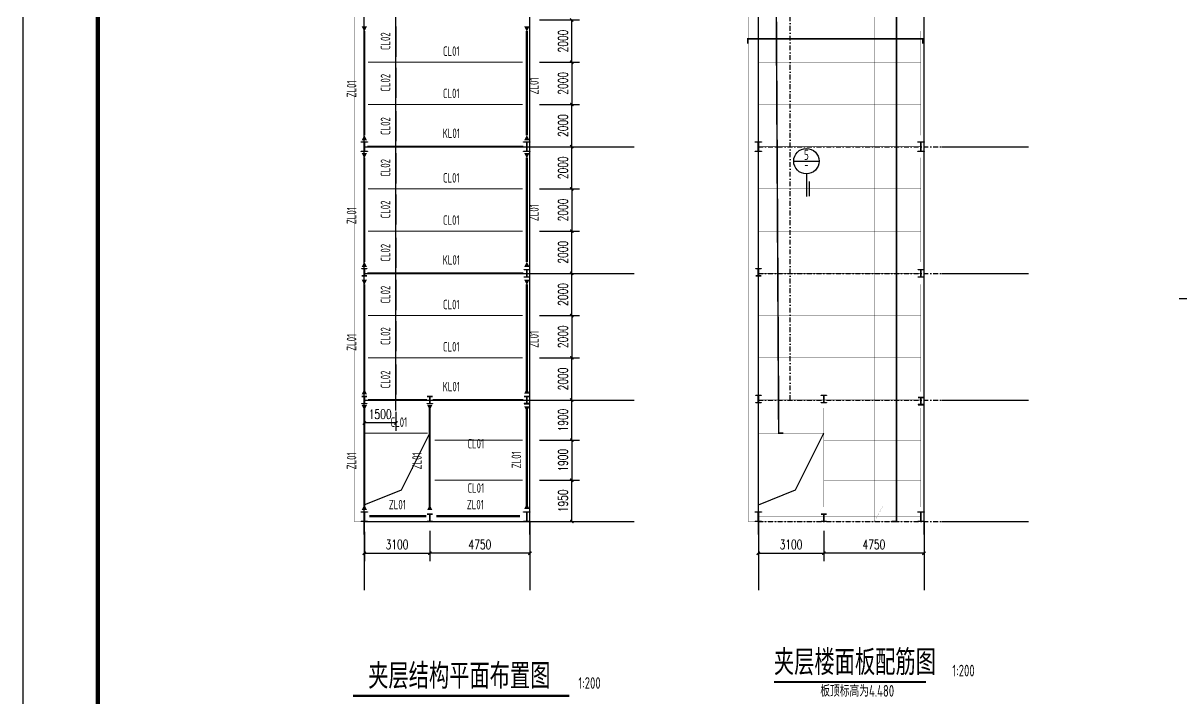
# Model space of a CAD drawing. Extents: x 180850 to 1400258, y 48356 to 327067.
# Drawn here: x 552678 to 607539, y 164152 to 196106 of the extents above; entities that cross this region are included whole.
import ezdxf
from ezdxf.enums import TextEntityAlignment as Align

# ---------------------------------------------------------------- set-up
doc = ezdxf.new("R2010")
doc.units = 0
doc.header["$LTSCALE"] = 1000
doc.linetypes.add('04-7#8#_t3 - 副本$0$04-7#8#_t3$0$3#_t3$0$PROJ-SPC-SV-EP-002-PL-FP1-R02_1$0$DGN Style 4', pattern=[0.015335, 0.007667, -0.003834, 0, -0.003834])
doc.linetypes.add('CENTER2', pattern=[1.125, 0.75, -0.125, 0.125, -0.125])
for name, color, linetype in [('AXIS', 3, 'Continuous'), ('DIM_SYMB', 3, 'Continuous'), ('DOTE', 1, 'Continuous'), ('GZ', 50, 'Continuous'), ('NUM', 7, 'Continuous'), ('PUB_TITLE', 4, 'Continuous'), ('REIN', 1, 'Continuous'), ('STPM_RBEAM_SIG', 2, 'Continuous'), ('STPM_RBEAM_THICK', 3, 'Continuous'), ('STPM_SBEAM_THICK', 2, 'Continuous'), ('TC', 252, 'Continuous'), ('THICK', 6, 'Continuous'), ('THIN', 7, 'Continuous')]:
    doc.layers.add(name, color=color, linetype=linetype)
doc.styles.add('_TCH_DIM_T3', font='SIMPLEX', dxfattribs={"width": 0.705882, "bigfont": 'GBCBIG'})
doc.styles.add('TSSD_Norm', font='tssdeng.shx', dxfattribs={"bigfont": 'hztxt.shx'})
doc.styles.add('TSSD_Num', font='Tssdeng.shx', dxfattribs={"width": 0.7, "bigfont": 'hztxt.shx'})
doc.dimstyles.new('_TCH_ARCH&&150', dxfattribs={"dimtxt": 446.25, "dimasz": 150, "dimexe": 375, "dimexo": 450, "dimgap": 189.375, "dimtad": 1, "dimdec": 0, "dimzin": 0, "dimdsep": 46, "dimtxsty": '_TCH_DIM_T3', "dimblk": 'ARCHTICK', "dimcen": 0.09, "dimclrd": 3, "dimclre": 3, "dimclrt": 7, "dimazin": 2, "dimtfac": 1, "dimtdec": 0, "dimtix": 1, "dimtmove": 2, "dimatfit": 3, "dimfxl": 1, "dimtolj": 1, "dimtzin": 0, "dimarcsym": 0})
doc.dimstyles.new('TCH_150_1', dxfattribs={"dimtxt": 446.25, "dimasz": 150, "dimexe": 375, "dimexo": 450, "dimgap": 189.375, "dimtad": 1, "dimdec": 0, "dimzin": 0, "dimdsep": 46, "dimtxsty": '_TCH_DIM_T3', "dimblk": 'ARCHTICK', "dimcen": 0.09, "dimclrd": 256, "dimclre": 256, "dimclrt": 7, "dimazin": 2, "dimtfac": 1, "dimtdec": 0, "dimtix": 1, "dimtmove": 2, "dimatfit": 3, "dimfxl": 1, "dimtolj": 1, "dimtzin": 0, "dimarcsym": 0})

# ---------------------------------------------------------------- blocks, each defined once
blk = doc.blocks.new('ts_idx')
at = {"layer": 'THIN', "color": 0, "linetype": 'ByBlock', "lineweight": -2}
blk.add_line((-0.5, 0), (0.5, 0), dxfattribs=at)
blk.add_circle((0, 0), 0.5, dxfattribs=at)
at = {"layer": 'THIN', "color": 0, "linetype": 'ByBlock', "lineweight": -2, "style": 'TSSD_Num', "width": 0.7}
for tag, p in [('1', (0, 0.25)), ('A', (0, -0.25))]:
    blk.add_attdef(tag, text='', height=0.5, dxfattribs=at).set_placement(p, align=Align.MIDDLE_CENTER)
blk = doc.blocks.new('_ArchTick')
at = {"color": 0, "linetype": 'ByBlock', "const_width": 0.4}
blk.add_lwpolyline([(-0.5, -0.5), (0.5, 0.5)], dxfattribs=at)
blk = doc.blocks.new('*D1584')
at = {"color": 3, "lineweight": -2, "transparency": 16777216}
for p, q in [((571946, 172056), (571946, 170627)), ((576696, 172056), (576696, 170627)), ((576696, 171002), (571946, 171002))]:
    blk.add_line(p, q, dxfattribs=at)
at = {"layer": 'Defpoints', "color": 0, "transparency": 16777216}
for p in [(571946, 172506), (576696, 172506), (571946, 171002)]:
    blk.add_point(p, dxfattribs=at)
at = {"color": 3, "lineweight": -2, "transparency": 16777216, "xscale": 150, "yscale": 150, "zscale": 150}
for p, rotation in [((571946, 171002), 179.9999999949974), ((576696, 171002), 359.9999999949974)]:
    blk.add_blockref('_ArchTick', p, dxfattribs=dict(at, rotation=rotation))
at = {"color": 7, "transparency": 16777216, "insert": (574321, 171415), "char_height": 446.2, "attachment_point": 5, "rotation": 360, "style": '_TCH_DIM_T3'}
blk.add_mtext('\\A1;4750', dxfattribs=at)
blk = doc.blocks.new('*D1585')
at = {"color": 3, "lineweight": -2, "transparency": 16777216}
for p, q in [((568846, 177658), (568846, 176798)), ((570346, 177696), (570346, 176798)), ((570346, 177173), (568846, 177173))]:
    blk.add_line(p, q, dxfattribs=at)
at = {"layer": 'Defpoints', "color": 0, "transparency": 16777216}
for p in [(568846, 178108), (570346, 178146), (568846, 177173)]:
    blk.add_point(p, dxfattribs=at)
at = {"color": 3, "lineweight": -2, "transparency": 16777216, "xscale": 150, "yscale": 150, "zscale": 150}
for p, rotation in [((568846, 177173), 180.0000000066701), ((570346, 177173), 6.670104468753379e-09)]:
    blk.add_blockref('_ArchTick', p, dxfattribs=dict(at, rotation=rotation))
at = {"color": 7, "transparency": 16777216, "insert": (569596, 177585), "char_height": 446.2, "attachment_point": 5, "rotation": 0, "style": '_TCH_DIM_T3'}
blk.add_mtext('\\A1;1500', dxfattribs=at)
blk = doc.blocks.new('*D1586')
at = {"color": 3, "lineweight": -2, "transparency": 16777216}
for p, q in [((568846, 172018), (568846, 170627)), ((571946, 172056), (571946, 170627)), ((568846, 171002), (571946, 171002))]:
    blk.add_line(p, q, dxfattribs=at)
at = {"layer": 'Defpoints', "color": 0, "transparency": 16777216}
for p in [(568846, 172468), (571946, 172506), (571946, 171002)]:
    blk.add_point(p, dxfattribs=at)
at = {"color": 3, "lineweight": -2, "transparency": 16777216, "xscale": 150, "yscale": 150, "zscale": 150, "rotation": 180}
blk.add_blockref('_ArchTick', (568846, 171002), dxfattribs=at)
at = {"color": 3, "lineweight": -2, "transparency": 16777216, "xscale": 150, "yscale": 150, "zscale": 150}
blk.add_blockref('_ArchTick', (571946, 171002), dxfattribs=at)
at = {"color": 7, "transparency": 16777216, "insert": (570396, 171415), "char_height": 446.2, "attachment_point": 5, "style": '_TCH_DIM_T3'}
blk.add_mtext('\\A1;3100', dxfattribs=at)
blk = doc.blocks.new('*D1590')
at = {"layer": 'AXIS', "lineweight": -2, "transparency": 16777216}
for p, q in [((577146, 196256), (579050, 196256)), ((578675, 194256), (578675, 196256)), ((577146, 194256), (579050, 194256))]:
    blk.add_line(p, q, dxfattribs=at)
at = {"layer": 'Defpoints', "color": 0, "transparency": 16777216}
for p in [(576696, 196256), (578675, 196256), (576696, 194256)]:
    blk.add_point(p, dxfattribs=at)
at = {"layer": 'AXIS', "lineweight": -2, "transparency": 16777216, "xscale": 150, "yscale": 150, "zscale": 150}
for p, rotation in [((578675, 196256), 90), ((578675, 194256), 270)]:
    blk.add_blockref('_ArchTick', p, dxfattribs=dict(at, rotation=rotation))
at = {"layer": 'AXIS', "color": 7, "transparency": 16777216, "insert": (578262, 195256), "char_height": 446.2, "attachment_point": 5, "rotation": 90, "style": '_TCH_DIM_T3'}
blk.add_mtext('\\A1;2000', dxfattribs=at)
blk = doc.blocks.new('*D1591')
at = {"layer": 'AXIS', "lineweight": -2, "transparency": 16777216}
for p, q in [((577146, 194256), (579050, 194256)), ((578675, 194256), (578675, 192256)), ((577146, 192256), (579050, 192256))]:
    blk.add_line(p, q, dxfattribs=at)
at = {"layer": 'Defpoints', "color": 0, "transparency": 16777216}
for p in [(576696, 194256), (576696, 192256), (578675, 192256)]:
    blk.add_point(p, dxfattribs=at)
at = {"layer": 'AXIS', "lineweight": -2, "transparency": 16777216, "xscale": 150, "yscale": 150, "zscale": 150}
for p, rotation in [((578675, 194256), 90), ((578675, 192256), 270)]:
    blk.add_blockref('_ArchTick', p, dxfattribs=dict(at, rotation=rotation))
at = {"layer": 'AXIS', "color": 7, "transparency": 16777216, "insert": (578262, 193256), "char_height": 446.2, "attachment_point": 5, "rotation": 90, "style": '_TCH_DIM_T3'}
blk.add_mtext('\\A1;2000', dxfattribs=at)
blk = doc.blocks.new('*D1592')
at = {"layer": 'AXIS', "lineweight": -2, "transparency": 16777216}
for p, q in [((577146, 192256), (579050, 192256)), ((578675, 190256), (578675, 192256)), ((577296, 190256), (579050, 190256))]:
    blk.add_line(p, q, dxfattribs=at)
at = {"layer": 'Defpoints', "color": 0, "transparency": 16777216}
for p in [(576696, 192256), (578675, 192256), (576846, 190256)]:
    blk.add_point(p, dxfattribs=at)
at = {"layer": 'AXIS', "lineweight": -2, "transparency": 16777216, "xscale": 150, "yscale": 150, "zscale": 150}
for p, rotation in [((578675, 192256), 90), ((578675, 190256), 270)]:
    blk.add_blockref('_ArchTick', p, dxfattribs=dict(at, rotation=rotation))
at = {"layer": 'AXIS', "color": 7, "transparency": 16777216, "insert": (578262, 191256), "char_height": 446.2, "attachment_point": 5, "rotation": 90, "style": '_TCH_DIM_T3'}
blk.add_mtext('\\A1;2000', dxfattribs=at)
blk = doc.blocks.new('*D1593')
at = {"layer": 'AXIS', "lineweight": -2, "transparency": 16777216}
for p, q in [((577146, 190256), (579050, 190256)), ((578675, 188256), (578675, 190256)), ((577146, 188256), (579050, 188256))]:
    blk.add_line(p, q, dxfattribs=at)
at = {"layer": 'Defpoints', "color": 0, "transparency": 16777216}
for p in [(576696, 190256), (578675, 190256), (576696, 188256)]:
    blk.add_point(p, dxfattribs=at)
at = {"layer": 'AXIS', "lineweight": -2, "transparency": 16777216, "xscale": 150, "yscale": 150, "zscale": 150}
for p, rotation in [((578675, 190256), 90), ((578675, 188256), 270)]:
    blk.add_blockref('_ArchTick', p, dxfattribs=dict(at, rotation=rotation))
at = {"layer": 'AXIS', "color": 7, "transparency": 16777216, "insert": (578262, 189256), "char_height": 446.2, "attachment_point": 5, "rotation": 90, "style": '_TCH_DIM_T3'}
blk.add_mtext('\\A1;2000', dxfattribs=at)
blk = doc.blocks.new('*D1594')
at = {"layer": 'AXIS', "lineweight": -2, "transparency": 16777216}
for p, q in [((577146, 188256), (579050, 188256)), ((578675, 188256), (578675, 186256)), ((577146, 186256), (579050, 186256))]:
    blk.add_line(p, q, dxfattribs=at)
at = {"layer": 'Defpoints', "color": 0, "transparency": 16777216}
for p in [(576696, 188256), (576696, 186256), (578675, 186256)]:
    blk.add_point(p, dxfattribs=at)
at = {"layer": 'AXIS', "lineweight": -2, "transparency": 16777216, "xscale": 150, "yscale": 150, "zscale": 150}
for p, rotation in [((578675, 188256), 90), ((578675, 186256), 270)]:
    blk.add_blockref('_ArchTick', p, dxfattribs=dict(at, rotation=rotation))
at = {"layer": 'AXIS', "color": 7, "transparency": 16777216, "insert": (578262, 187256), "char_height": 446.2, "attachment_point": 5, "rotation": 90, "style": '_TCH_DIM_T3'}
blk.add_mtext('\\A1;2000', dxfattribs=at)
blk = doc.blocks.new('*D1595')
at = {"layer": 'AXIS', "lineweight": -2, "transparency": 16777216}
for p, q in [((577146, 186256), (579050, 186256)), ((578675, 184256), (578675, 186256)), ((577296, 184256), (579050, 184256))]:
    blk.add_line(p, q, dxfattribs=at)
at = {"layer": 'Defpoints', "color": 0, "transparency": 16777216}
for p in [(576696, 186256), (578675, 186256), (576846, 184256)]:
    blk.add_point(p, dxfattribs=at)
at = {"layer": 'AXIS', "lineweight": -2, "transparency": 16777216, "xscale": 150, "yscale": 150, "zscale": 150}
for p, rotation in [((578675, 186256), 90), ((578675, 184256), 270)]:
    blk.add_blockref('_ArchTick', p, dxfattribs=dict(at, rotation=rotation))
at = {"layer": 'AXIS', "color": 7, "transparency": 16777216, "insert": (578262, 185256), "char_height": 446.2, "attachment_point": 5, "rotation": 90, "style": '_TCH_DIM_T3'}
blk.add_mtext('\\A1;2000', dxfattribs=at)
blk = doc.blocks.new('*D1596')
at = {"layer": 'AXIS', "lineweight": -2, "transparency": 16777216}
for p, q in [((577146, 184256), (579050, 184256)), ((578675, 182256), (578675, 184256)), ((577146, 182256), (579050, 182256))]:
    blk.add_line(p, q, dxfattribs=at)
at = {"layer": 'Defpoints', "color": 0, "transparency": 16777216}
for p in [(576696, 184256), (578675, 184256), (576696, 182256)]:
    blk.add_point(p, dxfattribs=at)
at = {"layer": 'AXIS', "lineweight": -2, "transparency": 16777216, "xscale": 150, "yscale": 150, "zscale": 150}
for p, rotation in [((578675, 184256), 90), ((578675, 182256), 270)]:
    blk.add_blockref('_ArchTick', p, dxfattribs=dict(at, rotation=rotation))
at = {"layer": 'AXIS', "color": 7, "transparency": 16777216, "insert": (578262, 183256), "char_height": 446.2, "attachment_point": 5, "rotation": 90, "style": '_TCH_DIM_T3'}
blk.add_mtext('\\A1;2000', dxfattribs=at)
blk = doc.blocks.new('*D1597')
at = {"layer": 'AXIS', "lineweight": -2, "transparency": 16777216}
for p, q in [((577146, 182256), (579050, 182256)), ((578675, 182256), (578675, 180256)), ((577146, 180256), (579050, 180256))]:
    blk.add_line(p, q, dxfattribs=at)
at = {"layer": 'Defpoints', "color": 0, "transparency": 16777216}
for p in [(576696, 182256), (576696, 180256), (578675, 180256)]:
    blk.add_point(p, dxfattribs=at)
at = {"layer": 'AXIS', "lineweight": -2, "transparency": 16777216, "xscale": 150, "yscale": 150, "zscale": 150}
for p, rotation in [((578675, 182256), 90), ((578675, 180256), 270)]:
    blk.add_blockref('_ArchTick', p, dxfattribs=dict(at, rotation=rotation))
at = {"layer": 'AXIS', "color": 7, "transparency": 16777216, "insert": (578262, 181256), "char_height": 446.2, "attachment_point": 5, "rotation": 90, "style": '_TCH_DIM_T3'}
blk.add_mtext('\\A1;2000', dxfattribs=at)
blk = doc.blocks.new('*D1598')
at = {"layer": 'AXIS', "lineweight": -2, "transparency": 16777216}
for p, q in [((577146, 180256), (579050, 180256)), ((578675, 178256), (578675, 180256)), ((577296, 178256), (579050, 178256))]:
    blk.add_line(p, q, dxfattribs=at)
at = {"layer": 'Defpoints', "color": 0, "transparency": 16777216}
for p in [(576696, 180256), (578675, 180256), (576846, 178256)]:
    blk.add_point(p, dxfattribs=at)
at = {"layer": 'AXIS', "lineweight": -2, "transparency": 16777216, "xscale": 150, "yscale": 150, "zscale": 150}
for p, rotation in [((578675, 180256), 90), ((578675, 178256), 270)]:
    blk.add_blockref('_ArchTick', p, dxfattribs=dict(at, rotation=rotation))
at = {"layer": 'AXIS', "color": 7, "transparency": 16777216, "insert": (578262, 179256), "char_height": 446.2, "attachment_point": 5, "rotation": 90, "style": '_TCH_DIM_T3'}
blk.add_mtext('\\A1;2000', dxfattribs=at)
blk = doc.blocks.new('*D1600')
at = {"layer": 'AXIS', "lineweight": -2, "transparency": 16777216}
for p, q in [((577146, 178256), (579050, 178256)), ((578675, 176356), (578675, 178256)), ((577146, 176356), (579050, 176356))]:
    blk.add_line(p, q, dxfattribs=at)
at = {"layer": 'Defpoints', "color": 0, "transparency": 16777216}
for p in [(576696, 178256), (578675, 178256), (576696, 176356)]:
    blk.add_point(p, dxfattribs=at)
at = {"layer": 'AXIS', "lineweight": -2, "transparency": 16777216, "xscale": 150, "yscale": 150, "zscale": 150}
for p, rotation in [((578675, 178256), 90), ((578675, 176356), 270)]:
    blk.add_blockref('_ArchTick', p, dxfattribs=dict(at, rotation=rotation))
at = {"layer": 'AXIS', "color": 7, "transparency": 16777216, "insert": (578262, 177306), "char_height": 446.2, "attachment_point": 5, "rotation": 90, "style": '_TCH_DIM_T3'}
blk.add_mtext('\\A1;1900', dxfattribs=at)
blk = doc.blocks.new('*D1601')
at = {"layer": 'AXIS', "lineweight": -2, "transparency": 16777216}
for p, q in [((577146, 176356), (579050, 176356)), ((578675, 176356), (578675, 174456)), ((577146, 174456), (579050, 174456))]:
    blk.add_line(p, q, dxfattribs=at)
at = {"layer": 'Defpoints', "color": 0, "transparency": 16777216}
for p in [(576696, 176356), (576696, 174456), (578675, 174456)]:
    blk.add_point(p, dxfattribs=at)
at = {"layer": 'AXIS', "lineweight": -2, "transparency": 16777216, "xscale": 150, "yscale": 150, "zscale": 150}
for p, rotation in [((578675, 176356), 90), ((578675, 174456), 270)]:
    blk.add_blockref('_ArchTick', p, dxfattribs=dict(at, rotation=rotation))
at = {"layer": 'AXIS', "color": 7, "transparency": 16777216, "insert": (578262, 175406), "char_height": 446.2, "attachment_point": 5, "rotation": 90, "style": '_TCH_DIM_T3'}
blk.add_mtext('\\A1;1900', dxfattribs=at)
blk = doc.blocks.new('*D1602')
at = {"layer": 'AXIS', "lineweight": -2, "transparency": 16777216}
for p, q in [((577146, 174456), (579050, 174456)), ((578675, 172506), (578675, 174456)), ((577296, 172506), (579050, 172506))]:
    blk.add_line(p, q, dxfattribs=at)
at = {"layer": 'Defpoints', "color": 0, "transparency": 16777216}
for p in [(576696, 174456), (578675, 174456), (576846, 172506)]:
    blk.add_point(p, dxfattribs=at)
at = {"layer": 'AXIS', "lineweight": -2, "transparency": 16777216, "xscale": 150, "yscale": 150, "zscale": 150}
for p, rotation in [((578675, 174456), 90), ((578675, 172506), 270)]:
    blk.add_blockref('_ArchTick', p, dxfattribs=dict(at, rotation=rotation))
at = {"layer": 'AXIS', "color": 7, "transparency": 16777216, "insert": (578262, 173481), "char_height": 446.2, "attachment_point": 5, "rotation": 90, "style": '_TCH_DIM_T3'}
blk.add_mtext('\\A1;1950', dxfattribs=at)
blk = doc.blocks.new('*D1577')
at = {"color": 3, "lineweight": -2, "transparency": 16777216}
for p, q in [((590618, 172056), (590618, 170627)), ((595368, 172056), (595368, 170627)), ((595368, 171002), (590618, 171002))]:
    blk.add_line(p, q, dxfattribs=at)
at = {"layer": 'Defpoints', "color": 0, "transparency": 16777216}
for p in [(590618, 172506), (595368, 172506), (590618, 171002)]:
    blk.add_point(p, dxfattribs=at)
at = {"color": 3, "lineweight": -2, "transparency": 16777216, "xscale": 150, "yscale": 150, "zscale": 150}
for p, rotation in [((590618, 171002), 179.9999999949974), ((595368, 171002), 359.9999999949974)]:
    blk.add_blockref('_ArchTick', p, dxfattribs=dict(at, rotation=rotation))
at = {"color": 7, "transparency": 16777216, "insert": (592993, 171415), "char_height": 446.2, "attachment_point": 5, "rotation": 360, "style": '_TCH_DIM_T3'}
blk.add_mtext('\\A1;4750', dxfattribs=at)
blk = doc.blocks.new('*D1578')
at = {"color": 3, "lineweight": -2, "transparency": 16777216}
for p, q in [((587518, 172018), (587518, 170627)), ((590618, 172056), (590618, 170627)), ((587518, 171002), (590618, 171002))]:
    blk.add_line(p, q, dxfattribs=at)
at = {"layer": 'Defpoints', "color": 0, "transparency": 16777216}
for p in [(587518, 172468), (590618, 172506), (590618, 171002)]:
    blk.add_point(p, dxfattribs=at)
at = {"color": 3, "lineweight": -2, "transparency": 16777216, "xscale": 150, "yscale": 150, "zscale": 150, "rotation": 180}
blk.add_blockref('_ArchTick', (587518, 171002), dxfattribs=at)
at = {"color": 3, "lineweight": -2, "transparency": 16777216, "xscale": 150, "yscale": 150, "zscale": 150}
blk.add_blockref('_ArchTick', (590618, 171002), dxfattribs=at)
at = {"color": 7, "transparency": 16777216, "insert": (589068, 171415), "char_height": 446.2, "attachment_point": 5, "style": '_TCH_DIM_T3'}
blk.add_mtext('\\A1;3100', dxfattribs=at)

msp = doc.modelspace()

# ---------------------------------------------------------------- linework, layer by layer
at = {"layer": 'AXIS'}
for p, q in [((577545.7, 190256.2), (581640.34, 190256.2)), ((596218.33, 190256.2), (600312.96, 190256.2)), ((577545.7, 184256.2), (581640.34, 184256.2)), ((596218.33, 184256.2), (600312.96, 184256.2)), ((577545.7, 178256.2), (581640.34, 178256.2)), ((596218.33, 178256.2), (600312.96, 178256.2)), ((568845.74, 172467.62), (568845.74, 169251.87)), ((576695.74, 172467.62), (576695.74, 169251.87)), ((577545.7, 172506.2), (581640.34, 172506.2)), ((587518.36, 172467.62), (587518.36, 169251.87)), ((595368.36, 172467.62), (595368.36, 169251.87)), ((596218.33, 172506.2), (600312.96, 172506.2))]:
    msp.add_line(p, q, dxfattribs=at)
at = {"layer": 'DIM_SYMB', "const_width": 105}
for points in [[(588253.1, 164900.55), (595465.24, 164900.55)], [(568308.98, 164250.61), (578567.97, 164250.61)]]:
    msp.add_lwpolyline(points, dxfattribs=at)
at = {"layer": 'DOTE'}
for p, q in [((568845.74, 171881.2), (568845.74, 209849.96)), ((587518.36, 171885.95), (587518.36, 209854.71)), ((576695.74, 171881.2), (576695.74, 209131.2)), ((595368.36, 171881.2), (595368.36, 209131.2)), ((570345.74, 177764.67), (570345.74, 202579.88)), ((568845.74, 190256.2), (578094.37, 190256.2)), ((568845.74, 184256.2), (578094.37, 184256.2)), ((568845.74, 178256.2), (578094.37, 178256.2)), ((568845.74, 172506.2), (577945.74, 172506.2))]:
    msp.add_line(p, q, dxfattribs=at)
at = {"layer": 'GZ', "color": 5, "linetype": 'ByBlock', "const_width": 5}
msp.add_lwpolyline([(592625.1, 207314.94), (593023.14, 208120.77), (593023.14, 172506.2), (593440.3, 173266.56)], dxfattribs=at)
at = {"layer": 'GZ'}
for points in [[(568695.74, 190481.37), (568995.74, 190481.37), (568995.74, 190471.37), (568852.59, 190471.37), (568848.74, 190466.37), (568848.74, 190046.02), (568852.59, 190041.37), (568995.74, 190041.37), (568995.74, 190031.37), (568695.74, 190031.37), (568695.74, 190041.37), (568838.74, 190041.37), (568842.74, 190045.86), (568842.74, 190466.37), (568838.74, 190471.37), (568695.74, 190471.37), (568695.74, 190481.37)], [(576395.74, 190481.37), (576695.74, 190481.37), (576695.74, 190471.37), (576552.59, 190471.37), (576548.74, 190466.37), (576548.74, 190046.02), (576552.59, 190041.37), (576695.74, 190041.37), (576695.74, 190031.37), (576395.74, 190031.37), (576395.74, 190041.37), (576538.74, 190041.37), (576542.74, 190045.86), (576542.74, 190466.37), (576538.74, 190471.37), (576395.74, 190471.37), (576395.74, 190481.37)], [(587368.36, 190481.37), (587668.36, 190481.37), (587668.36, 190471.37), (587525.21, 190471.37), (587521.36, 190466.37), (587521.36, 190046.02), (587525.21, 190041.37), (587668.36, 190041.37), (587668.36, 190031.37), (587368.36, 190031.37), (587368.36, 190041.37), (587511.36, 190041.37), (587515.36, 190045.86), (587515.36, 190466.37), (587511.36, 190471.37), (587368.36, 190471.37), (587368.36, 190481.37)], [(595068.36, 190481.37), (595368.36, 190481.37), (595368.36, 190471.37), (595225.21, 190471.37), (595221.36, 190466.37), (595221.36, 190046.02), (595225.21, 190041.37), (595368.36, 190041.37), (595368.36, 190031.37), (595068.36, 190031.37), (595068.36, 190041.37), (595211.36, 190041.37), (595215.36, 190045.86), (595215.36, 190466.37), (595211.36, 190471.37), (595068.36, 190471.37), (595068.36, 190481.37)], [(568720.74, 184481.37), (568970.74, 184481.37), (568970.74, 184471.37), (568852.59, 184471.37), (568848.74, 184466.37), (568848.74, 184146.02), (568852.59, 184141.37), (568970.74, 184141.37), (568970.74, 184131.37), (568720.74, 184131.37), (568720.74, 184141.37), (568838.74, 184141.37), (568842.74, 184145.86), (568842.74, 184466.37), (568838.74, 184471.37), (568720.74, 184471.37), (568720.74, 184481.37)], [(576420.74, 184431.37), (576670.74, 184431.37), (576670.74, 184421.37), (576552.59, 184421.37), (576548.74, 184416.37), (576548.74, 184096.02), (576552.59, 184091.37), (576670.74, 184091.37), (576670.74, 184081.37), (576420.74, 184081.37), (576420.74, 184091.37), (576538.74, 184091.37), (576542.74, 184095.86), (576542.74, 184416.37), (576538.74, 184421.37), (576420.74, 184421.37), (576420.74, 184431.37)], [(587393.36, 184481.37), (587643.36, 184481.37), (587643.36, 184471.37), (587525.21, 184471.37), (587521.36, 184466.37), (587521.36, 184146.02), (587525.21, 184141.37), (587643.36, 184141.37), (587643.36, 184131.37), (587393.36, 184131.37), (587393.36, 184141.37), (587511.36, 184141.37), (587515.36, 184145.86), (587515.36, 184466.37), (587511.36, 184471.37), (587393.36, 184471.37), (587393.36, 184481.37)], [(595093.36, 184431.37), (595343.36, 184431.37), (595343.36, 184421.37), (595225.21, 184421.37), (595221.36, 184416.37), (595221.36, 184096.02), (595225.21, 184091.37), (595343.36, 184091.37), (595343.36, 184081.37), (595093.36, 184081.37), (595093.36, 184091.37), (595211.36, 184091.37), (595215.36, 184095.86), (595215.36, 184416.37), (595211.36, 184421.37), (595093.36, 184421.37), (595093.36, 184431.37)], [(568720.74, 178431.46), (568970.74, 178431.46), (568970.74, 178421.46), (568852.59, 178421.46), (568848.74, 178416.46), (568848.74, 178096.1), (568852.59, 178091.46), (568970.74, 178091.46), (568970.74, 178081.46), (568720.74, 178081.46), (568720.74, 178091.46), (568838.74, 178091.46), (568842.74, 178095.94), (568842.74, 178416.46), (568838.74, 178421.46), (568720.74, 178421.46), (568720.74, 178431.46)], [(571820.78, 178431.46), (572070.78, 178431.46), (572070.78, 178421.46), (571952.63, 178421.46), (571948.78, 178416.46), (571948.78, 178096.1), (571952.63, 178091.46), (572070.78, 178091.46), (572070.78, 178081.46), (571820.78, 178081.46), (571820.78, 178091.46), (571938.78, 178091.46), (571942.78, 178095.94), (571942.78, 178416.46), (571938.78, 178421.46), (571820.78, 178421.46), (571820.78, 178431.46)], [(576420.74, 178080.94), (576670.74, 178080.94), (576670.74, 178090.94), (576552.59, 178090.94), (576548.74, 178095.94), (576548.74, 178416.29), (576552.59, 178420.94), (576670.74, 178420.94), (576670.74, 178430.94), (576420.74, 178430.94), (576420.74, 178420.94), (576538.74, 178420.94), (576542.74, 178416.46), (576542.74, 178095.94), (576538.74, 178090.94), (576420.74, 178090.94), (576420.74, 178080.94)], [(587393.36, 178481.37), (587643.36, 178481.37), (587643.36, 178471.37), (587525.21, 178471.37), (587521.36, 178466.37), (587521.36, 178146.02), (587525.21, 178141.37), (587643.36, 178141.37), (587643.36, 178131.37), (587393.36, 178131.37), (587393.36, 178141.37), (587511.36, 178141.37), (587515.36, 178145.86), (587515.36, 178466.37), (587511.36, 178471.37), (587393.36, 178471.37), (587393.36, 178481.37)], [(590493.4, 178481.37), (590743.4, 178481.37), (590743.4, 178471.37), (590625.25, 178471.37), (590621.4, 178466.37), (590621.4, 178146.02), (590625.25, 178141.37), (590743.4, 178141.37), (590743.4, 178131.37), (590493.4, 178131.37), (590493.4, 178141.37), (590611.4, 178141.37), (590615.4, 178145.86), (590615.4, 178466.37), (590611.4, 178471.37), (590493.4, 178471.37), (590493.4, 178481.37)], [(590493.41, 178481.37), (590743.41, 178481.37), (590743.41, 178471.37), (590625.26, 178471.37), (590621.41, 178466.37), (590621.41, 178146.02), (590625.26, 178141.37), (590743.41, 178141.37), (590743.41, 178131.37), (590493.41, 178131.37), (590493.41, 178141.37), (590611.41, 178141.37), (590615.41, 178145.86), (590615.41, 178466.37), (590611.41, 178471.37), (590493.41, 178471.37), (590493.41, 178481.37)], [(595093.36, 178031.02), (595343.36, 178031.02), (595343.36, 178041.02), (595225.21, 178041.02), (595221.36, 178046.02), (595221.36, 178366.37), (595225.21, 178371.02), (595343.36, 178371.02), (595343.36, 178381.02), (595093.36, 178381.02), (595093.36, 178371.02), (595211.36, 178371.02), (595215.36, 178366.54), (595215.36, 178046.02), (595211.36, 178041.02), (595093.36, 178041.02), (595093.36, 178031.02)], [(568695.74, 172956.2), (568995.74, 172956.2), (568995.74, 172946.2), (568852.59, 172946.2), (568848.74, 172941.2), (568848.74, 172520.85), (568852.59, 172516.2), (568995.74, 172516.2), (568995.74, 172506.2), (568695.74, 172506.2), (568695.74, 172516.2), (568838.74, 172516.2), (568842.74, 172520.69), (568842.74, 172941.2), (568838.74, 172946.2), (568695.74, 172946.2), (568695.74, 172956.2)], [(571820.78, 172856.2), (572070.78, 172856.2), (572070.78, 172846.2), (571952.63, 172846.2), (571948.78, 172841.2), (571948.78, 172520.85), (571952.63, 172516.2), (572070.78, 172516.2), (572070.78, 172506.2), (571820.78, 172506.2), (571820.78, 172516.2), (571938.78, 172516.2), (571942.78, 172520.69), (571942.78, 172841.2), (571938.78, 172846.2), (571820.78, 172846.2), (571820.78, 172856.2)], [(576395.74, 172956.2), (576695.74, 172956.2), (576695.74, 172946.2), (576552.59, 172946.2), (576548.74, 172941.2), (576548.74, 172520.85), (576552.59, 172516.2), (576695.74, 172516.2), (576695.74, 172506.2), (576395.74, 172506.2), (576395.74, 172516.2), (576538.74, 172516.2), (576542.74, 172520.69), (576542.74, 172941.2), (576538.74, 172946.2), (576395.74, 172946.2), (576395.74, 172956.2)], [(587368.36, 172956.2), (587668.36, 172956.2), (587668.36, 172946.2), (587525.21, 172946.2), (587521.36, 172941.2), (587521.36, 172520.85), (587525.21, 172516.2), (587668.36, 172516.2), (587668.36, 172506.2), (587368.36, 172506.2), (587368.36, 172516.2), (587511.36, 172516.2), (587515.36, 172520.69), (587515.36, 172941.2), (587511.36, 172946.2), (587368.36, 172946.2), (587368.36, 172956.2)], [(590493.4, 172856.2), (590743.4, 172856.2), (590743.4, 172846.2), (590625.25, 172846.2), (590621.4, 172841.2), (590621.4, 172520.85), (590625.25, 172516.2), (590743.4, 172516.2), (590743.4, 172506.2), (590493.4, 172506.2), (590493.4, 172516.2), (590611.4, 172516.2), (590615.4, 172520.69), (590615.4, 172841.2), (590611.4, 172846.2), (590493.4, 172846.2), (590493.4, 172856.2)], [(590493.41, 172856.2), (590743.41, 172856.2), (590743.41, 172846.2), (590625.26, 172846.2), (590621.41, 172841.2), (590621.41, 172520.85), (590625.26, 172516.2), (590743.41, 172516.2), (590743.41, 172506.2), (590493.41, 172506.2), (590493.41, 172516.2), (590611.41, 172516.2), (590615.41, 172520.69), (590615.41, 172841.2), (590611.41, 172846.2), (590493.41, 172846.2), (590493.41, 172856.2)], [(595068.36, 172956.2), (595368.36, 172956.2), (595368.36, 172946.2), (595225.21, 172946.2), (595221.36, 172941.2), (595221.36, 172520.85), (595225.21, 172516.2), (595368.36, 172516.2), (595368.36, 172506.2), (595068.36, 172506.2), (595068.36, 172516.2), (595211.36, 172516.2), (595215.36, 172520.69), (595215.36, 172941.2), (595211.36, 172946.2), (595068.36, 172946.2), (595068.36, 172956.2)]]:
    msp.add_lwpolyline(points, close=True, dxfattribs=at)
at = {"layer": 'PUB_TITLE'}
msp.add_lwpolyline([(552677.75, 220381.89), (671606.93, 220381.89), (671606.93, 136381.97), (552677.75, 136381.97)], close=True, dxfattribs=at)
at = {"layer": 'PUB_TITLE', "const_width": 212.12}
msp.add_lwpolyline([(556213.1, 137796.11), (556213.1, 218967.75), (670192.79, 218967.75), (670192.79, 137796.11)], close=True, dxfattribs=at)
at = {"layer": 'REIN', "const_width": 75}
for points in [[(593836.25, 208116.46), (594061.25, 208116.46), (594061.25, 172506.2), (593836.25, 172506.2)], [(588562.52, 202256.2), (588337.52, 202256.2), (588482.1, 176686.2), (588707.1, 176686.2)], [(587025.15, 195132.83), (587025.15, 195357.83), (595311.53, 195357.83), (595311.53, 195132.83)]]:
    msp.add_lwpolyline(points, dxfattribs=at)
at = {"layer": 'STPM_RBEAM_SIG'}
for points in [[(568845.74, 195952.44, 250, 0, 0), (568845.74, 195702.44, 250, 0, 0)], [(576545.73, 195954.86, 250, 0, 0), (576545.73, 195704.86, 250, 0, 0)], [(568845.74, 190559.96, 250, 0, 0), (568845.74, 190809.96, 250, 0, 0)], [(576545.73, 190559.96, 250, 0, 0), (576545.73, 190809.96, 250, 0, 0)], [(568845.74, 189952.44, 250, 0, 0), (568845.74, 189702.44, 250, 0, 0)], [(576545.73, 189954.86, 250, 0, 0), (576545.73, 189704.86, 250, 0, 0)], [(568845.74, 184559.96, 250, 0, 0), (568845.74, 184809.96, 250, 0, 0)], [(576545.73, 184559.96, 250, 0, 0), (576545.73, 184809.96, 250, 0, 0)], [(568845.74, 183952.44, 250, 0, 0), (568845.74, 183702.44, 250, 0, 0)], [(576545.73, 183954.86, 250, 0, 0), (576545.73, 183704.86, 250, 0, 0)], [(568845.74, 178531.69, 250, 0, 0), (568845.74, 178781.69, 250, 0, 0)], [(576545.73, 178559.96, 250, 0, 0), (576545.73, 178809.96, 250, 0, 0)], [(568845.74, 178020.38, 250, 0, 0), (568845.74, 177770.38, 250, 0, 0)], [(571945.74, 178020.38, 250, 0, 0), (571945.74, 177770.38, 250, 0, 0)], [(576545.73, 177954.86, 250, 0, 0), (576545.73, 177704.86, 250, 0, 0)], [(568845.74, 173050.2, 250, 0, 0), (568845.74, 173300.2, 250, 0, 0)], [(571945.74, 173050.2, 250, 0, 0), (571945.74, 173300.2, 250, 0, 0)], [(576545.73, 173102.91, 250, 0, 0), (576545.73, 173352.91, 250, 0, 0)]]:
    msp.add_lwpolyline(points, format="xyseb", dxfattribs=at)
at = {"layer": 'STPM_RBEAM_THICK', "const_width": 100}
for points in [[(568845.74, 195732.8), (568845.51, 190789.22)], [(576545.73, 195732.8), (576545.51, 190789.22)], [(576374.04, 190256.2), (568990.41, 190256.2)], [(568845.74, 189732.8), (568845.51, 184789.22)], [(576545.73, 189732.8), (576545.51, 184789.22)], [(576374.04, 184256.2), (568990.41, 184256.2)], [(568845.74, 183732.8), (568845.51, 178697.44)], [(576545.73, 183732.8), (576545.51, 178654.4)], [(569019.87, 178256.2), (571811.76, 178256.2)], [(576374.04, 178256.2), (572079.71, 178256.2)], [(568845.74, 177925.63), (568845.74, 173188.4)], [(571945.74, 173195.54), (571945.74, 177875.04)], [(576545.51, 173195.54), (576545.51, 177875.04)], [(576545.73, 177732.8), (576545.51, 173252.89)], [(571778.02, 172755.94), (569085.85, 172755.94)], [(572263.04, 172755.94), (576222.12, 172755.94)]]:
    msp.add_lwpolyline(points, dxfattribs=at)
at = {"layer": 'STPM_SBEAM_THICK', "color": 8, "linetype": '04-7#8#_t3 - 副本$0$04-7#8#_t3$0$3#_t3$0$PROJ-SPC-SV-EP-002-PL-FP1-R02_1$0$DGN Style 4', "ltscale": 30}
for p, q in [((589018.36, 178256.2), (589018.36, 202256.2)), ((587518.36, 190256.2), (596618.36, 190256.2)), ((587518.36, 184256.2), (596618.36, 184256.2)), ((587518.36, 178256.2), (596618.36, 178256.2)), ((587518.36, 172506.2), (596618.36, 172506.2))]:
    msp.add_line(p, q, dxfattribs=at)
at = {"layer": 'STPM_SBEAM_THICK', "const_width": 50}
for points in [[(570346.38, 194511.05), (570345.09, 195989.15)], [(576353.38, 194256.2), (569014.09, 194256.2)], [(570345.09, 192530.42), (570346.38, 193997.98)], [(576353.38, 192256.2), (569014.09, 192256.2)], [(570345.09, 191981.97), (570346.38, 190514.42)], [(570346.38, 188511.05), (570345.09, 189989.15)], [(576353.38, 188256.2), (569014.09, 188256.2)], [(570345.09, 186530.42), (570346.38, 187997.98)], [(576353.38, 186256.2), (569014.09, 186256.2)], [(570345.09, 185981.97), (570346.38, 184514.42)], [(570346.38, 182511.05), (570345.09, 183989.15)], [(576353.38, 182256.2), (569014.09, 182256.2)], [(570345.09, 180530.42), (570346.38, 181997.98)], [(576353.38, 180256.2), (569014.09, 180256.2)], [(570345.09, 179981.97), (570346.38, 178514.42)], [(571843.91, 176686.2), (568875.88, 176686.2)], [(576342.68, 176356.2), (572181.68, 176356.2)], [(576342.68, 174456.2), (572181.68, 174456.2)]]:
    msp.add_lwpolyline(points, dxfattribs=at)
at = {"layer": 'STPM_SBEAM_THICK', "color": 8, "linetype": '04-7#8#_t3 - 副本$0$04-7#8#_t3$0$3#_t3$0$PROJ-SPC-SV-EP-002-PL-FP1-R02_1$0$DGN Style 4', "ltscale": 30, "const_width": 20}
for points in [[(587518.36, 195732.8), (587518.13, 190789.22)], [(595218.35, 195732.8), (595218.13, 190789.22)], [(595218.13, 194256.2), (587518.36, 194256.2)], [(595218.13, 192256.2), (587518.36, 192256.2)], [(595218.13, 190256.2), (587518.36, 190256.2)], [(587518.36, 189732.8), (587518.13, 184789.22)], [(595218.35, 189732.8), (595218.13, 184789.22)], [(595218.13, 188256.2), (587518.36, 188256.2)], [(595218.13, 186256.2), (587518.36, 186256.2)], [(595218.13, 184256.2), (587518.36, 184256.2)], [(587518.36, 183732.8), (587518.13, 178789.22)], [(595218.35, 183732.8), (595218.13, 178654.4)], [(595218.13, 182256.2), (587518.36, 182256.2)], [(595218.13, 180256.2), (587518.36, 180256.2)], [(595218.13, 178256.2), (587518.36, 178256.2)], [(595218.13, 178256.2), (587518.36, 178256.2)], [(587518.36, 177925.63), (587518.36, 173188.4)], [(590618.36, 173195.54), (590618.36, 177875.04)], [(595218.13, 173195.54), (595218.13, 177875.04)], [(595218.35, 177732.8), (595218.13, 173252.89)], [(590618.36, 176686.2), (587521.36, 176686.2)], [(595218.13, 176356.2), (590618.36, 176356.2)], [(595218.13, 174456.2), (590618.36, 174456.2)], [(595218.13, 172726.07), (587518.36, 172726.07)]]:
    msp.add_lwpolyline(points, dxfattribs=at)
at = {"layer": 'TC'}
for p, q in [((570613.29, 174010.75), (571948.74, 176686.2)), ((589285.91, 174010.75), (590618.36, 176686.2)), ((568845.74, 173300.2), (570613.29, 174010.75)), ((587518.36, 173300.2), (589285.91, 174010.75))]:
    msp.add_line(p, q, dxfattribs=at)
at = {"layer": 'THICK', "linetype": 'CENTER2', "const_width": 20}
for points in [[(576695.74, 172506.2), (576695.74, 208116.46), (568365.74, 208116.46), (568365.74, 172506.2)], [(595368.36, 172506.2), (595368.36, 208116.46), (587038.36, 208116.46), (587038.36, 172506.2)]]:
    msp.add_lwpolyline(points, close=True, dxfattribs=at)
at = {"layer": 'THIN'}
for p, q in [((589794.33, 188969.39), (589794.33, 187899.15)), ((609380.78, 183045.78), (607458.12, 183045.78))]:
    msp.add_line(p, q, dxfattribs=at)
at = {"layer": 'THIN', "const_width": 60}
msp.add_lwpolyline([(589938.33, 188612.8), (589938.33, 187899.6)], dxfattribs=at)

# ---------------------------------------------------------------- block references
at = {"layer": 'THIN'}
ref = msp.add_blockref('ts_idx', (589794.33, 189569.39), dxfattribs=dict(at, xscale=1200, yscale=1200, zscale=1200))
ref.add_attrib('2', '5', dxfattribs={"height": 480, "style": 'TSSD_Num', "width": 0.7}).set_placement((589794.33, 189869.39), align=Align.MIDDLE_CENTER)
ref.add_attrib('-', '-', dxfattribs={"height": 480, "style": 'TSSD_Norm', "width": 0.5}).set_placement((589793.45, 189024.63), align=Align.BOTTOM_CENTER)

# ---------------------------------------------------------------- texts
at = {"layer": 'NUM', "style": 'TSSD_Norm', "width": 0.7}
for s, p in [('CL02', (570207.72, 195250.5)), ('CL02', (570207.72, 193282.28)), ('ZL01', (568600.18, 192989.22)), ('ZL01', (577244.13, 193129.37)), ('CL02', (570207.72, 191230.12)), ('CL02', (570207.72, 189250.5)), ('CL02', (570207.72, 187282.28)), ('ZL01', (568600.18, 186989.22)), ('ZL01', (577244.13, 187129.37)), ('CL02', (570207.72, 185230.12)), ('CL02', (570207.72, 183250.5)), ('CL02', (570207.72, 181282.28)), ('ZL01', (568600.18, 180989.22)), ('ZL01', (577244.13, 181129.37)), ('CL02', (570207.72, 179230.12)), ('ZL01', (568600.18, 175375.67)), ('ZL01', (571700.18, 175375.67)), ('ZL01', (576410.81, 175425.43))]:
    msp.add_text(s, height=450, rotation=90, dxfattribs=at).set_placement(p, align=Align.BOTTOM_CENTER)
for s, p in [('CL01', (572965.54, 194419.67)), ('CL01', (572965.54, 192419.67)), ('KL01', (572964.07, 190532.85)), ('CL01', (572965.54, 188419.67)), ('CL01', (572965.54, 186419.67)), ('KL01', (572964.07, 184532.85)), ('CL01', (572965.54, 182419.67)), ('CL01', (572965.54, 180419.67)), ('KL01', (572964.07, 178532.85)), ('CL01', (570484.06, 176849.67)), ('CL01', (574129.19, 175829.26)), ('CL01', (574129.19, 173729.26)), ('ZL01', (570409.46, 172943.65)), ('ZL01', (574105.31, 172943.65))]:
    msp.add_text(s, height=450, dxfattribs=at).set_placement(p, align=Align.BOTTOM_CENTER)
at = {"layer": 'NUM', "linetype": 'ByBlock', "style": 'TSSD_Norm', "width": 0.8}
for s, p in [('夹层楼面板配筋图', (588253.1, 165230.17)), ('夹层结构平面布置图', (569027.76, 164580.23))]:
    msp.add_text(s, height=1200, dxfattribs=at).set_placement(p)
at = {"layer": 'NUM', "style": 'TSSD_Norm', "width": 0.7}
for p in [(596709.66, 165167.47), (578987.97, 164580.23)]:
    msp.add_text('1:200', height=550, dxfattribs=at).set_placement(p)
msp.add_text('板顶标高为4.480', height=550, dxfattribs=at).set_placement((590452.06, 164041.37), align=Align.BOTTOM_LEFT)

# ---------------------------------------------------------------- dimensions: what is measured, and where the dimension line sits
for base, p1, p2, angle, picture, middle in [((568845.74, 177172.87), (570345.74, 178146.33), (568845.74, 178107.76), 180, '*D1585', (569595.74, 177585.37)), ((571945.78, 171002.36), (568845.74, 172467.62), (571945.78, 172506.2), 360, '*D1586', (570395.76, 171414.86)), ((571945.78, 171002.36), (576695.74, 172506.2), (571945.78, 172506.2), 180, '*D1584', (574320.76, 171414.86)), ((590618.41, 171002.36), (587518.36, 172467.62), (590618.41, 172506.2), 360, '*D1578', (589068.38, 171414.86)), ((590618.41, 171002.36), (595368.36, 172506.2), (590618.41, 172506.2), 180, '*D1577', (592993.38, 171414.86))]:
    dim = msp.add_linear_dim(base=base, p1=p1, p2=p2, angle=angle, dimstyle='_TCH_ARCH&&150')
    dim.commit()
    dim.dimension.update_dxf_attribs({"geometry": picture, "text_midpoint": middle})
at = {"layer": 'AXIS'}
for base, p1, p2, angle, picture, middle in [((578674.61, 196256.2), (576695.74, 194256.2), (576695.74, 196256.2), 90, '*D1590', (578262.11, 195256.2)), ((578674.61, 192256.2), (576695.74, 194256.2), (576695.74, 192256.2), 90, '*D1591', (578262.11, 193256.2)), ((578674.61, 192256.2), (576845.74, 190256.2), (576695.74, 192256.2), 270, '*D1592', (578262.11, 191256.2)), ((578674.61, 190256.2), (576695.74, 188256.2), (576695.74, 190256.2), 90, '*D1593', (578262.11, 189256.2)), ((578674.61, 186256.2), (576695.74, 188256.2), (576695.74, 186256.2), 90, '*D1594', (578262.11, 187256.2)), ((578674.61, 186256.2), (576845.74, 184256.2), (576695.74, 186256.2), 270, '*D1595', (578262.11, 185256.2)), ((578674.61, 184256.2), (576695.74, 182256.2), (576695.74, 184256.2), 90, '*D1596', (578262.11, 183256.2)), ((578674.61, 180256.2), (576695.74, 182256.2), (576695.74, 180256.2), 90, '*D1597', (578262.11, 181256.2)), ((578674.61, 180256.2), (576845.74, 178256.2), (576695.74, 180256.2), 270, '*D1598', (578262.11, 179256.2)), ((578674.61, 178256.2), (576695.74, 176356.2), (576695.74, 178256.2), 90, '*D1600', (578262.11, 177306.2)), ((578674.61, 174456.2), (576695.74, 176356.2), (576695.74, 174456.2), 90, '*D1601', (578262.11, 175406.2)), ((578674.61, 174456.2), (576845.74, 172506.2), (576695.74, 174456.2), 270, '*D1602', (578262.11, 173481.2))]:
    dim = msp.add_linear_dim(base=base, p1=p1, p2=p2, angle=angle, dimstyle='TCH_150_1', dxfattribs=at)
    dim.commit()
    dim.dimension.update_dxf_attribs({"geometry": picture, "text_midpoint": middle})

doc.saveas('drawing.dxf')
